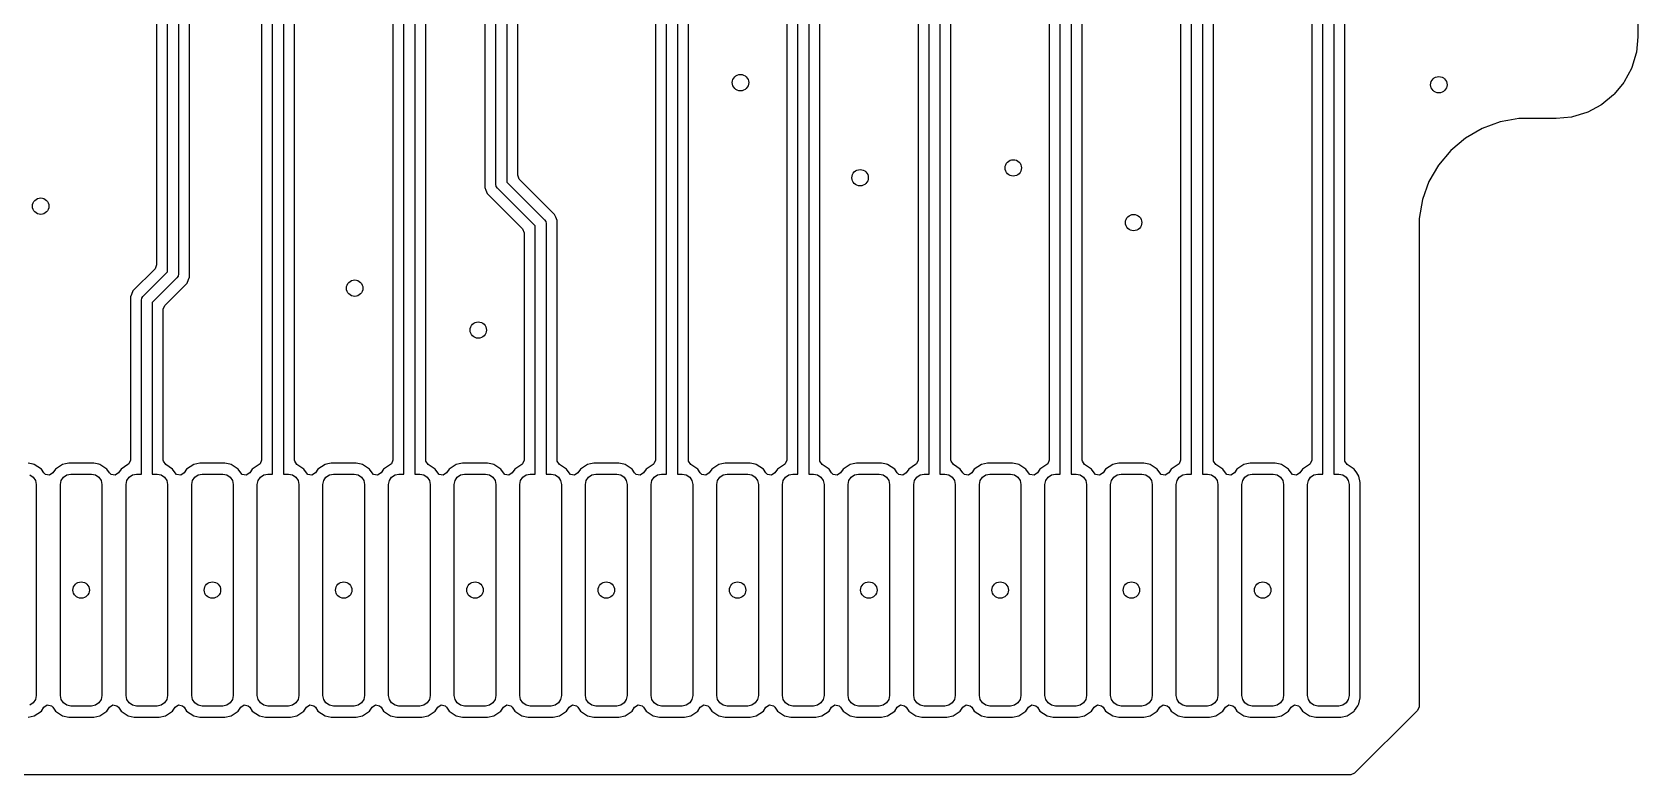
# Model space of a CAD drawing. Extents: x 114.9 to 199.6, y -137.1 to -76.7.
# Drawn here: x 184.9 to 199.58, y -137.15 to -130.36 of the extents above; entities that cross this region are included whole.
import ezdxf

# ---------------------------------------------------------------- set-up
doc = ezdxf.new("R2010")
doc.units = 0
doc.layers.add('BLACK', color=7, linetype='CONTINUOUS')

msp = doc.modelspace()

# ---------------------------------------------------------------- linework, layer by layer
at = {"layer": 'BLACK', "linetype": 'CONTINUOUS'}
for p, q in [((199.5795, -77.402406), (199.5795, -130.397593)), ((186.0395, -110.051473), (186.0395, -132.487363)), ((186.14, -132.549289), (186.14, -110.01765)), ((186.24, -110.017502), (186.24, -132.57)), ((186.3405, -132.599936), (186.3405, -110.050444)), ((186.9995, -112.460062), (186.9995, -134.270767)), ((187.1, -134.4), (187.1, -112.49)), ((187.2, -112.51071), (187.2, -134.4)), ((187.3005, -134.270767), (187.3005, -112.572634)), ((188.1995, -113.690062), (188.1995, -134.270767)), ((188.3, -134.4), (188.3, -113.72)), ((188.4, -113.74071), (188.4, -134.4)), ((188.5005, -134.270767), (188.5005, -113.802634)), ((189.0395, -113.780062), (189.0395, -131.779936)), ((189.14, -131.75), (189.14, -113.81)), ((189.24, -113.83071), (189.24, -131.72929)), ((189.3405, -131.667364), (189.3405, -113.892635)), ((190.5995, -126.720065), (190.5995, -134.270767)), ((190.7, -134.4), (190.7, -126.75)), ((190.8, -126.77071), (190.8, -134.4)), ((190.9005, -134.270767), (190.9005, -126.832635)), ((191.7995, -127.960065), (191.7995, -134.270767)), ((191.9, -134.4), (191.9, -127.99)), ((192, -128.01071), (192, -134.4)), ((192.1005, -134.270767), (192.1005, -128.072636)), ((192.9995, -128.440065), (192.9995, -134.270767)), ((193.1, -134.4), (193.1, -128.47)), ((193.2, -128.49071), (193.2, -134.4)), ((193.3005, -134.270767), (193.3005, -128.552635)), ((194.1995, -128.760065), (194.1995, -134.270767)), ((194.3, -134.4), (194.3, -128.79)), ((194.4, -128.81071), (194.4, -134.4)), ((194.5005, -134.270767), (194.5005, -128.872635)), ((195.3995, -129.060062), (195.3995, -134.270767)), ((195.5, -134.4), (195.5, -129.09)), ((195.6, -129.11071), (195.6, -134.4)), ((195.7005, -134.270767), (195.7005, -129.172635)), ((196.5995, -129.720065), (196.5995, -134.270767)), ((196.7, -134.4), (196.7, -129.75)), ((196.8, -129.77071), (196.8, -134.4)), ((196.9005, -134.270767), (196.9005, -129.832635)), ((199.579264, -130.402396), (199.565571, -130.541417)), ((199.5795, -130.397593), (199.579264, -130.402396)), ((199.563697, -130.550838), (199.523849, -130.682201)), ((199.565571, -130.541417), (199.563697, -130.550838)), ((199.520173, -130.691076), (199.45546, -130.812144)), ((199.523849, -130.682201), (199.520173, -130.691076)), ((199.363038, -130.926245), (199.356245, -130.933038)), ((199.450124, -130.82013), (199.363038, -130.926245)), ((199.45546, -130.812144), (199.450124, -130.82013)), ((199.242144, -131.02546), (199.121076, -131.090173)), ((199.25013, -131.020124), (199.242144, -131.02546)), ((199.356245, -130.933038), (199.25013, -131.020124)), ((198.320057, -131.1799), (198.155556, -131.239774)), ((198.320061, -131.179899), (198.320057, -131.1799)), ((198.320062, -131.179899), (198.320061, -131.179899)), ((198.389316, -131.167687), (198.320062, -131.179899)), ((198.492467, -131.1495), (198.389316, -131.167687)), ((198.827593, -131.1495), (198.492467, -131.1495)), ((198.832396, -131.149264), (198.827593, -131.1495)), ((198.971417, -131.135571), (198.832396, -131.149264)), ((198.980838, -131.133697), (198.971417, -131.135571)), ((199.112201, -131.093849), (198.980838, -131.133697)), ((199.121076, -131.090173), (199.112201, -131.093849)), ((198.003939, -131.327312), (197.869838, -131.439835)), ((198.003945, -131.327307), (198.003939, -131.327312)), ((198.155548, -131.239778), (198.003945, -131.327307)), ((198.155556, -131.239774), (198.155548, -131.239778)), ((197.869835, -131.439838), (197.757312, -131.573939)), ((197.869838, -131.439835), (197.869835, -131.439838)), ((197.757307, -131.573945), (197.669778, -131.725548)), ((197.757312, -131.573939), (197.757307, -131.573945)), ((189.0395, -131.779936), (189.04899, -131.802848)), ((189.04899, -131.802848), (189.062412, -131.835252)), ((189.143806, -131.769134), (189.14, -131.75)), ((189.154645, -131.785355), (189.143806, -131.769134)), ((189.5, -132.13071), (189.154645, -131.785355)), ((189.24, -131.72929), (189.585355, -132.074645)), ((189.354852, -131.702012), (189.3405, -131.667364)), ((189.677588, -132.024748), (189.354852, -131.702012)), ((197.669774, -131.725556), (197.6099, -131.890057)), ((197.669778, -131.725548), (197.669774, -131.725556)), ((189.062412, -131.835252), (189.062413, -131.835254)), ((189.062413, -131.835254), (189.385148, -132.157988)), ((197.6099, -131.890057), (197.5795, -132.062467)), ((189.585355, -132.074645), (189.596194, -132.090866)), ((189.596194, -132.090866), (189.6, -132.11)), ((189.683429, -132.038851), (189.677588, -132.024748)), ((189.687839, -132.049499), (189.683429, -132.038851)), ((189.68784, -132.049501), (189.687839, -132.049499)), ((189.700499, -132.080062), (189.68784, -132.049501)), ((189.7005, -132.080066), (189.700499, -132.080062)), ((189.7005, -134.270767), (189.7005, -132.080066)), ((197.5795, -132.062467), (197.5795, -136.525943)), ((189.385148, -132.157988), (189.3995, -132.192636)), ((189.3995, -132.192636), (189.3995, -134.270767)), ((189.5, -134.4), (189.5, -132.13071)), ((189.6, -132.11), (189.6, -134.4)), ((186.025148, -132.522011), (185.822413, -132.724746)), ((186.0395, -132.487363), (186.025148, -132.522011)), ((185.914645, -132.774645), (186.14, -132.549289)), ((186.225355, -132.605356), (186, -132.83071)), ((186.114852, -132.857987), (186.317585, -132.655254)), ((186.236194, -132.589134), (186.225355, -132.605356)), ((186.24, -132.57), (186.236194, -132.589134)), ((186.317585, -132.655254), (186.317587, -132.655252)), ((186.317587, -132.655252), (186.332162, -132.620064)), ((186.332162, -132.620064), (186.3405, -132.599936)), ((185.80899, -132.757151), (185.7995, -132.780064)), ((185.7995, -132.780064), (185.7995, -132.780065)), ((185.7995, -132.780065), (185.7995, -134.270767)), ((185.822413, -132.724746), (185.80899, -132.757149)), ((185.80899, -132.757149), (185.80899, -132.757151)), ((185.9, -132.81), (185.903806, -132.790866)), ((185.9, -134.4), (185.9, -132.81)), ((185.903806, -132.790866), (185.914645, -132.774645)), ((186, -132.83071), (186, -134.4)), ((186.1005, -132.892635), (186.114852, -132.857987)), ((186.1005, -134.270767), (186.1005, -132.892635)), ((184.909875, -134.308574), (184.864255, -134.2995)), ((185.235748, -134.2995), (185.206011, -134.305415)), ((185.464251, -134.2995), (185.235748, -134.2995)), ((185.464255, -134.2995), (185.464251, -134.2995)), ((185.509875, -134.308574), (185.464255, -134.2995)), ((185.7995, -134.270767), (185.785148, -134.305415)), ((186.101442, -134.280327), (186.1005, -134.270767)), ((186.122277, -134.311509), (186.101442, -134.280327)), ((186.435748, -134.2995), (186.406011, -134.305415)), ((186.664251, -134.2995), (186.435748, -134.2995)), ((186.664255, -134.2995), (186.664251, -134.2995)), ((186.709875, -134.308574), (186.664255, -134.2995)), ((186.9995, -134.270767), (186.985148, -134.305415)), ((187.301442, -134.280327), (187.3005, -134.270767)), ((187.322277, -134.311509), (187.301442, -134.280327)), ((187.635748, -134.2995), (187.606011, -134.305415)), ((187.864251, -134.2995), (187.635748, -134.2995)), ((187.864255, -134.2995), (187.864251, -134.2995)), ((187.909875, -134.308574), (187.864255, -134.2995)), ((188.1995, -134.270767), (188.185148, -134.305415)), ((188.501442, -134.280327), (188.5005, -134.270767)), ((188.522277, -134.311509), (188.501442, -134.280327)), ((188.835748, -134.2995), (188.806011, -134.305415)), ((189.064251, -134.2995), (188.835748, -134.2995)), ((189.064255, -134.2995), (189.064251, -134.2995)), ((189.109875, -134.308574), (189.064255, -134.2995)), ((189.3995, -134.270767), (189.385148, -134.305415)), ((189.701442, -134.280327), (189.7005, -134.270767)), ((189.722277, -134.311509), (189.701442, -134.280327)), ((190.035748, -134.2995), (190.006011, -134.305415)), ((190.264251, -134.2995), (190.035748, -134.2995)), ((190.264255, -134.2995), (190.264251, -134.2995)), ((190.309875, -134.308574), (190.264255, -134.2995)), ((190.5995, -134.270767), (190.585148, -134.305415)), ((190.901442, -134.280327), (190.9005, -134.270767)), ((190.922277, -134.311509), (190.901442, -134.280327)), ((191.235748, -134.2995), (191.206011, -134.305415)), ((191.464251, -134.2995), (191.235748, -134.2995)), ((191.464255, -134.2995), (191.464251, -134.2995)), ((191.509875, -134.308574), (191.464255, -134.2995)), ((191.7995, -134.270767), (191.785148, -134.305415)), ((192.101442, -134.280327), (192.1005, -134.270767)), ((192.122277, -134.311509), (192.101442, -134.280327)), ((192.435748, -134.2995), (192.406011, -134.305415)), ((192.664251, -134.2995), (192.435748, -134.2995)), ((192.664255, -134.2995), (192.664251, -134.2995)), ((192.709875, -134.308574), (192.664255, -134.2995)), ((192.9995, -134.270767), (192.985148, -134.305415)), ((193.301442, -134.280327), (193.3005, -134.270767)), ((193.322277, -134.311509), (193.301442, -134.280327)), ((193.635748, -134.2995), (193.606011, -134.305415)), ((193.864251, -134.2995), (193.635748, -134.2995)), ((193.864255, -134.2995), (193.864251, -134.2995)), ((193.909875, -134.308574), (193.864255, -134.2995)), ((194.1995, -134.270767), (194.185148, -134.305415)), ((194.501442, -134.280327), (194.5005, -134.270767)), ((194.522277, -134.311509), (194.501442, -134.280327)), ((194.835748, -134.2995), (194.806011, -134.305415)), ((195.064251, -134.2995), (194.835748, -134.2995)), ((195.064255, -134.2995), (195.064251, -134.2995)), ((195.109875, -134.308574), (195.064255, -134.2995)), ((195.3995, -134.270767), (195.385148, -134.305415)), ((195.701442, -134.280327), (195.7005, -134.270767)), ((195.722277, -134.311509), (195.701442, -134.280327)), ((196.035748, -134.2995), (196.006011, -134.305415)), ((196.264251, -134.2995), (196.035748, -134.2995)), ((196.264255, -134.2995), (196.264251, -134.2995)), ((196.309875, -134.308574), (196.264255, -134.2995)), ((196.5995, -134.270767), (196.585148, -134.305415)), ((196.901442, -134.280327), (196.9005, -134.270767)), ((196.922277, -134.311509), (196.901442, -134.280327)), ((184.881355, -134.407231), (184.912175, -134.427825)), ((184.921281, -134.310843), (184.909875, -134.308574)), ((184.912175, -134.427825), (184.932769, -134.458645)), ((184.985947, -134.35405), (184.921281, -134.310843)), ((185.009258, -134.388938), (184.985947, -134.35405)), ((185.022777, -134.402457), (185.009258, -134.388938)), ((185.05956, -134.409773), (185.022777, -134.402457)), ((185.090742, -134.388938), (185.05956, -134.409773)), ((185.114051, -134.354051), (185.090742, -134.388938)), ((185.178717, -134.310844), (185.114051, -134.354051)), ((185.167231, -134.458645), (185.187825, -134.427825)), ((185.178719, -134.310843), (185.178717, -134.310844)), ((185.17872, -134.310843), (185.178719, -134.310843)), ((185.206011, -134.305415), (185.17872, -134.310843)), ((185.187825, -134.427825), (185.218645, -134.407231)), ((185.218645, -134.407231), (185.255, -134.4)), ((185.255, -134.4), (185.445, -134.4)), ((185.445, -134.4), (185.481355, -134.407231)), ((185.481355, -134.407231), (185.512175, -134.427825)), ((185.521281, -134.310843), (185.509875, -134.308574)), ((185.512175, -134.427825), (185.532769, -134.458645)), ((185.585947, -134.35405), (185.521281, -134.310843)), ((185.609258, -134.388938), (185.585947, -134.35405)), ((185.622777, -134.402457), (185.609258, -134.388938)), ((185.65956, -134.409773), (185.622777, -134.402457)), ((185.690742, -134.388938), (185.65956, -134.409773)), ((185.714051, -134.354051), (185.690742, -134.388938)), ((185.777723, -134.311509), (185.714051, -134.354051)), ((185.767231, -134.458645), (185.787825, -134.427825)), ((185.785148, -134.305415), (185.777723, -134.311509)), ((185.787825, -134.427825), (185.818645, -134.407231)), ((185.818645, -134.407231), (185.855, -134.4)), ((185.855, -134.4), (185.9, -134.4)), ((186, -134.4), (186.045, -134.4)), ((186.045, -134.4), (186.081355, -134.407231)), ((186.081355, -134.407231), (186.112175, -134.427825)), ((186.112175, -134.427825), (186.132769, -134.458645)), ((186.185948, -134.354051), (186.122277, -134.311509)), ((186.209258, -134.388938), (186.185948, -134.354051)), ((186.222777, -134.402457), (186.209258, -134.388938)), ((186.25956, -134.409773), (186.222777, -134.402457)), ((186.290742, -134.388938), (186.25956, -134.409773)), ((186.314051, -134.354051), (186.290742, -134.388938)), ((186.378717, -134.310844), (186.314051, -134.354051)), ((186.367231, -134.458645), (186.387825, -134.427825)), ((186.378719, -134.310843), (186.378717, -134.310844)), ((186.37872, -134.310843), (186.378719, -134.310843)), ((186.406011, -134.305415), (186.37872, -134.310843)), ((186.387825, -134.427825), (186.418645, -134.407231)), ((186.418645, -134.407231), (186.455, -134.4)), ((186.455, -134.4), (186.645, -134.4)), ((186.645, -134.4), (186.681355, -134.407231)), ((186.681355, -134.407231), (186.712175, -134.427825)), ((186.721281, -134.310843), (186.709875, -134.308574)), ((186.712175, -134.427825), (186.732769, -134.458645)), ((186.785947, -134.35405), (186.721281, -134.310843)), ((186.809258, -134.388938), (186.785947, -134.35405)), ((186.822777, -134.402457), (186.809258, -134.388938)), ((186.85956, -134.409773), (186.822777, -134.402457)), ((186.890742, -134.388938), (186.85956, -134.409773)), ((186.914051, -134.354051), (186.890742, -134.388938)), ((186.977723, -134.311509), (186.914051, -134.354051)), ((186.967231, -134.458645), (186.987825, -134.427825)), ((186.985148, -134.305415), (186.977723, -134.311509)), ((186.987825, -134.427825), (187.018645, -134.407231)), ((187.018645, -134.407231), (187.055, -134.4)), ((187.055, -134.4), (187.1, -134.4)), ((187.2, -134.4), (187.245, -134.4)), ((187.245, -134.4), (187.281355, -134.407231)), ((187.281355, -134.407231), (187.312175, -134.427825)), ((187.312175, -134.427825), (187.332769, -134.458645)), ((187.385948, -134.354051), (187.322277, -134.311509)), ((187.409258, -134.388938), (187.385948, -134.354051)), ((187.422777, -134.402457), (187.409258, -134.388938)), ((187.45956, -134.409773), (187.422777, -134.402457)), ((187.490742, -134.388938), (187.45956, -134.409773)), ((187.514051, -134.354051), (187.490742, -134.388938)), ((187.578717, -134.310844), (187.514051, -134.354051)), ((187.567231, -134.458645), (187.587825, -134.427825)), ((187.578719, -134.310843), (187.578717, -134.310844)), ((187.57872, -134.310843), (187.578719, -134.310843)), ((187.606011, -134.305415), (187.57872, -134.310843)), ((187.587825, -134.427825), (187.618645, -134.407231)), ((187.618645, -134.407231), (187.655, -134.4)), ((187.655, -134.4), (187.845, -134.4)), ((187.845, -134.4), (187.881355, -134.407231)), ((187.881355, -134.407231), (187.912175, -134.427825)), ((187.921281, -134.310843), (187.909875, -134.308574)), ((187.912175, -134.427825), (187.932769, -134.458645)), ((187.985947, -134.35405), (187.921281, -134.310843)), ((188.009258, -134.388938), (187.985947, -134.35405)), ((188.022777, -134.402457), (188.009258, -134.388938)), ((188.05956, -134.409773), (188.022777, -134.402457)), ((188.090742, -134.388938), (188.05956, -134.409773)), ((188.114051, -134.354051), (188.090742, -134.388938)), ((188.177723, -134.311509), (188.114051, -134.354051)), ((188.167231, -134.458645), (188.187825, -134.427825)), ((188.185148, -134.305415), (188.177723, -134.311509)), ((188.187825, -134.427825), (188.218645, -134.407231)), ((188.218645, -134.407231), (188.255, -134.4)), ((188.255, -134.4), (188.3, -134.4)), ((188.4, -134.4), (188.445, -134.4)), ((188.445, -134.4), (188.481355, -134.407231)), ((188.481355, -134.407231), (188.512175, -134.427825)), ((188.512175, -134.427825), (188.532769, -134.458645)), ((188.585948, -134.354051), (188.522277, -134.311509)), ((188.609258, -134.388938), (188.585948, -134.354051)), ((188.622777, -134.402457), (188.609258, -134.388938)), ((188.65956, -134.409773), (188.622777, -134.402457)), ((188.690742, -134.388938), (188.65956, -134.409773)), ((188.714051, -134.354051), (188.690742, -134.388938)), ((188.778717, -134.310844), (188.714051, -134.354051)), ((188.767231, -134.458645), (188.787825, -134.427825)), ((188.778719, -134.310843), (188.778717, -134.310844)), ((188.77872, -134.310843), (188.778719, -134.310843)), ((188.806011, -134.305415), (188.77872, -134.310843)), ((188.787825, -134.427825), (188.818645, -134.407231)), ((188.818645, -134.407231), (188.855, -134.4)), ((188.855, -134.4), (189.045, -134.4)), ((189.045, -134.4), (189.081355, -134.407231)), ((189.081355, -134.407231), (189.112175, -134.427825)), ((189.121281, -134.310843), (189.109875, -134.308574)), ((189.112175, -134.427825), (189.132769, -134.458645)), ((189.185947, -134.35405), (189.121281, -134.310843)), ((189.209258, -134.388938), (189.185947, -134.35405)), ((189.222777, -134.402457), (189.209258, -134.388938)), ((189.25956, -134.409773), (189.222777, -134.402457)), ((189.290742, -134.388938), (189.25956, -134.409773)), ((189.314051, -134.354051), (189.290742, -134.388938)), ((189.377723, -134.311509), (189.314051, -134.354051)), ((189.367231, -134.458645), (189.387825, -134.427825)), ((189.385148, -134.305415), (189.377723, -134.311509)), ((189.387825, -134.427825), (189.418645, -134.407231)), ((189.418645, -134.407231), (189.455, -134.4)), ((189.455, -134.4), (189.5, -134.4)), ((189.6, -134.4), (189.645, -134.4)), ((189.645, -134.4), (189.681355, -134.407231)), ((189.681355, -134.407231), (189.712175, -134.427825)), ((189.712175, -134.427825), (189.732769, -134.458645)), ((189.785948, -134.354051), (189.722277, -134.311509)), ((189.809258, -134.388938), (189.785948, -134.354051)), ((189.822777, -134.402457), (189.809258, -134.388938)), ((189.85956, -134.409773), (189.822777, -134.402457)), ((189.890742, -134.388938), (189.85956, -134.409773)), ((189.914051, -134.354051), (189.890742, -134.388938)), ((189.978717, -134.310844), (189.914051, -134.354051)), ((189.967231, -134.458645), (189.987825, -134.427825)), ((189.978719, -134.310843), (189.978717, -134.310844)), ((189.97872, -134.310843), (189.978719, -134.310843)), ((190.006011, -134.305415), (189.97872, -134.310843)), ((189.987825, -134.427825), (190.018645, -134.407231)), ((190.018645, -134.407231), (190.055, -134.4)), ((190.055, -134.4), (190.245, -134.4)), ((190.245, -134.4), (190.281355, -134.407231)), ((190.281355, -134.407231), (190.312175, -134.427825)), ((190.321281, -134.310843), (190.309875, -134.308574)), ((190.312175, -134.427825), (190.332769, -134.458645)), ((190.385947, -134.35405), (190.321281, -134.310843)), ((190.409258, -134.388938), (190.385947, -134.35405)), ((190.422777, -134.402457), (190.409258, -134.388938)), ((190.45956, -134.409773), (190.422777, -134.402457)), ((190.490742, -134.388938), (190.45956, -134.409773)), ((190.514051, -134.354051), (190.490742, -134.388938)), ((190.577723, -134.311509), (190.514051, -134.354051)), ((190.567231, -134.458645), (190.587825, -134.427825)), ((190.585148, -134.305415), (190.577723, -134.311509)), ((190.587825, -134.427825), (190.618645, -134.407231)), ((190.618645, -134.407231), (190.655, -134.4)), ((190.655, -134.4), (190.7, -134.4)), ((190.8, -134.4), (190.845, -134.4)), ((190.845, -134.4), (190.881355, -134.407231)), ((190.881355, -134.407231), (190.912175, -134.427825)), ((190.912175, -134.427825), (190.932769, -134.458645)), ((190.985948, -134.354051), (190.922277, -134.311509)), ((191.009258, -134.388938), (190.985948, -134.354051)), ((191.022777, -134.402457), (191.009258, -134.388938)), ((191.05956, -134.409773), (191.022777, -134.402457)), ((191.090742, -134.388938), (191.05956, -134.409773)), ((191.114051, -134.354051), (191.090742, -134.388938)), ((191.178717, -134.310844), (191.114051, -134.354051)), ((191.167231, -134.458645), (191.187825, -134.427825)), ((191.178719, -134.310843), (191.178717, -134.310844)), ((191.17872, -134.310843), (191.178719, -134.310843)), ((191.206011, -134.305415), (191.17872, -134.310843)), ((191.187825, -134.427825), (191.218645, -134.407231)), ((191.218645, -134.407231), (191.255, -134.4)), ((191.255, -134.4), (191.445, -134.4)), ((191.445, -134.4), (191.481355, -134.407231)), ((191.481355, -134.407231), (191.512175, -134.427825)), ((191.521281, -134.310843), (191.509875, -134.308574)), ((191.512175, -134.427825), (191.532769, -134.458645)), ((191.585947, -134.35405), (191.521281, -134.310843)), ((191.609258, -134.388938), (191.585947, -134.35405)), ((191.622777, -134.402457), (191.609258, -134.388938)), ((191.65956, -134.409773), (191.622777, -134.402457)), ((191.690742, -134.388938), (191.65956, -134.409773)), ((191.714051, -134.354051), (191.690742, -134.388938)), ((191.777723, -134.311509), (191.714051, -134.354051)), ((191.767231, -134.458645), (191.787825, -134.427825)), ((191.785148, -134.305415), (191.777723, -134.311509)), ((191.787825, -134.427825), (191.818645, -134.407231)), ((191.818645, -134.407231), (191.855, -134.4)), ((191.855, -134.4), (191.9, -134.4)), ((192, -134.4), (192.045, -134.4)), ((192.045, -134.4), (192.081355, -134.407231)), ((192.081355, -134.407231), (192.112175, -134.427825)), ((192.112175, -134.427825), (192.132769, -134.458645)), ((192.185948, -134.354051), (192.122277, -134.311509)), ((192.209258, -134.388938), (192.185948, -134.354051)), ((192.222777, -134.402457), (192.209258, -134.388938)), ((192.25956, -134.409773), (192.222777, -134.402457)), ((192.290742, -134.388938), (192.25956, -134.409773)), ((192.314051, -134.354051), (192.290742, -134.388938)), ((192.378717, -134.310844), (192.314051, -134.354051)), ((192.367231, -134.458645), (192.387825, -134.427825)), ((192.378719, -134.310843), (192.378717, -134.310844)), ((192.37872, -134.310843), (192.378719, -134.310843)), ((192.406011, -134.305415), (192.37872, -134.310843)), ((192.387825, -134.427825), (192.418645, -134.407231)), ((192.418645, -134.407231), (192.455, -134.4)), ((192.455, -134.4), (192.645, -134.4)), ((192.645, -134.4), (192.681355, -134.407231)), ((192.681355, -134.407231), (192.712175, -134.427825)), ((192.721281, -134.310843), (192.709875, -134.308574)), ((192.712175, -134.427825), (192.732769, -134.458645)), ((192.785947, -134.35405), (192.721281, -134.310843)), ((192.809258, -134.388938), (192.785947, -134.35405)), ((192.822777, -134.402457), (192.809258, -134.388938)), ((192.85956, -134.409773), (192.822777, -134.402457)), ((192.890742, -134.388938), (192.85956, -134.409773)), ((192.914051, -134.354051), (192.890742, -134.388938)), ((192.977723, -134.311509), (192.914051, -134.354051)), ((192.967231, -134.458645), (192.987825, -134.427825)), ((192.985148, -134.305415), (192.977723, -134.311509)), ((192.987825, -134.427825), (193.018645, -134.407231)), ((193.018645, -134.407231), (193.055, -134.4)), ((193.055, -134.4), (193.1, -134.4)), ((193.2, -134.4), (193.245, -134.4)), ((193.245, -134.4), (193.281355, -134.407231)), ((193.281355, -134.407231), (193.312175, -134.427825)), ((193.312175, -134.427825), (193.332769, -134.458645)), ((193.385948, -134.354051), (193.322277, -134.311509)), ((193.409258, -134.388938), (193.385948, -134.354051)), ((193.422777, -134.402457), (193.409258, -134.388938)), ((193.45956, -134.409773), (193.422777, -134.402457)), ((193.490742, -134.388938), (193.45956, -134.409773)), ((193.514051, -134.354051), (193.490742, -134.388938)), ((193.578717, -134.310844), (193.514051, -134.354051)), ((193.567231, -134.458645), (193.587825, -134.427825)), ((193.578719, -134.310843), (193.578717, -134.310844)), ((193.57872, -134.310843), (193.578719, -134.310843)), ((193.606011, -134.305415), (193.57872, -134.310843)), ((193.587825, -134.427825), (193.618645, -134.407231)), ((193.618645, -134.407231), (193.655, -134.4)), ((193.655, -134.4), (193.845, -134.4)), ((193.845, -134.4), (193.881355, -134.407231)), ((193.881355, -134.407231), (193.912175, -134.427825)), ((193.921281, -134.310843), (193.909875, -134.308574)), ((193.912175, -134.427825), (193.932769, -134.458645)), ((193.985947, -134.35405), (193.921281, -134.310843)), ((194.009258, -134.388938), (193.985947, -134.35405)), ((194.022777, -134.402457), (194.009258, -134.388938)), ((194.05956, -134.409773), (194.022777, -134.402457)), ((194.090742, -134.388938), (194.05956, -134.409773)), ((194.114051, -134.354051), (194.090742, -134.388938)), ((194.177723, -134.311509), (194.114051, -134.354051)), ((194.167231, -134.458645), (194.187825, -134.427825)), ((194.185148, -134.305415), (194.177723, -134.311509)), ((194.187825, -134.427825), (194.218645, -134.407231)), ((194.218645, -134.407231), (194.255, -134.4)), ((194.255, -134.4), (194.3, -134.4)), ((194.4, -134.4), (194.445, -134.4)), ((194.445, -134.4), (194.481355, -134.407231)), ((194.481355, -134.407231), (194.512175, -134.427825)), ((194.512175, -134.427825), (194.532769, -134.458645)), ((194.585948, -134.354051), (194.522277, -134.311509)), ((194.609258, -134.388938), (194.585948, -134.354051)), ((194.622777, -134.402457), (194.609258, -134.388938)), ((194.65956, -134.409773), (194.622777, -134.402457)), ((194.690742, -134.388938), (194.65956, -134.409773)), ((194.714051, -134.354051), (194.690742, -134.388938)), ((194.778717, -134.310844), (194.714051, -134.354051)), ((194.767231, -134.458645), (194.787825, -134.427825)), ((194.778719, -134.310843), (194.778717, -134.310844)), ((194.77872, -134.310843), (194.778719, -134.310843)), ((194.806011, -134.305415), (194.77872, -134.310843)), ((194.787825, -134.427825), (194.818645, -134.407231)), ((194.818645, -134.407231), (194.855, -134.4)), ((194.855, -134.4), (195.045, -134.4)), ((195.045, -134.4), (195.081355, -134.407231)), ((195.081355, -134.407231), (195.112175, -134.427825)), ((195.121281, -134.310843), (195.109875, -134.308574)), ((195.112175, -134.427825), (195.132769, -134.458645)), ((195.185947, -134.35405), (195.121281, -134.310843)), ((195.209258, -134.388938), (195.185947, -134.35405)), ((195.222777, -134.402457), (195.209258, -134.388938)), ((195.25956, -134.409773), (195.222777, -134.402457)), ((195.290742, -134.388938), (195.25956, -134.409773)), ((195.314051, -134.354051), (195.290742, -134.388938)), ((195.377723, -134.311509), (195.314051, -134.354051)), ((195.367231, -134.458645), (195.387825, -134.427825)), ((195.385148, -134.305415), (195.377723, -134.311509)), ((195.387825, -134.427825), (195.418645, -134.407231)), ((195.418645, -134.407231), (195.455, -134.4)), ((195.455, -134.4), (195.5, -134.4)), ((195.6, -134.4), (195.645, -134.4)), ((195.645, -134.4), (195.681355, -134.407231)), ((195.681355, -134.407231), (195.712175, -134.427825)), ((195.712175, -134.427825), (195.732769, -134.458645)), ((195.785948, -134.354051), (195.722277, -134.311509)), ((195.809258, -134.388938), (195.785948, -134.354051)), ((195.822777, -134.402457), (195.809258, -134.388938)), ((195.85956, -134.409773), (195.822777, -134.402457)), ((195.890742, -134.388938), (195.85956, -134.409773)), ((195.914051, -134.354051), (195.890742, -134.388938)), ((195.978717, -134.310844), (195.914051, -134.354051)), ((195.967231, -134.458645), (195.987825, -134.427825)), ((195.978719, -134.310843), (195.978717, -134.310844)), ((195.97872, -134.310843), (195.978719, -134.310843)), ((196.006011, -134.305415), (195.97872, -134.310843)), ((195.987825, -134.427825), (196.018645, -134.407231)), ((196.018645, -134.407231), (196.055, -134.4)), ((196.055, -134.4), (196.245, -134.4)), ((196.245, -134.4), (196.281355, -134.407231)), ((196.281355, -134.407231), (196.312175, -134.427825)), ((196.321281, -134.310843), (196.309875, -134.308574)), ((196.312175, -134.427825), (196.332769, -134.458645)), ((196.385947, -134.35405), (196.321281, -134.310843)), ((196.409258, -134.388938), (196.385947, -134.35405)), ((196.422777, -134.402457), (196.409258, -134.388938)), ((196.45956, -134.409773), (196.422777, -134.402457)), ((196.490742, -134.388938), (196.45956, -134.409773)), ((196.514051, -134.354051), (196.490742, -134.388938)), ((196.577723, -134.311509), (196.514051, -134.354051)), ((196.567231, -134.458645), (196.587825, -134.427825)), ((196.585148, -134.305415), (196.577723, -134.311509)), ((196.587825, -134.427825), (196.618645, -134.407231)), ((196.618645, -134.407231), (196.655, -134.4)), ((196.655, -134.4), (196.7, -134.4)), ((196.8, -134.4), (196.845, -134.4)), ((196.845, -134.4), (196.881355, -134.407231)), ((196.881355, -134.407231), (196.912175, -134.427825)), ((196.912175, -134.427825), (196.932769, -134.458645)), ((196.985948, -134.354051), (196.922277, -134.311509)), ((197.009258, -134.388938), (196.985948, -134.354051)), ((197.029157, -134.41872), (197.009258, -134.388938)), ((197.040499, -134.475746), (197.029157, -134.41872)), ((184.932769, -134.458645), (184.94, -134.495)), ((184.94, -134.495), (184.94, -136.425)), ((185.16, -134.495), (185.167231, -134.458645)), ((185.16, -136.425), (185.16, -134.495)), ((185.532769, -134.458645), (185.54, -134.495)), ((185.54, -134.495), (185.54, -136.425)), ((185.76, -134.495), (185.767231, -134.458645)), ((185.76, -136.425), (185.76, -134.495)), ((186.132769, -134.458645), (186.14, -134.495)), ((186.14, -134.495), (186.14, -136.425)), ((186.36, -134.495), (186.367231, -134.458645)), ((186.36, -136.425), (186.36, -134.495)), ((186.732769, -134.458645), (186.74, -134.495)), ((186.74, -134.495), (186.74, -136.425)), ((186.96, -134.495), (186.967231, -134.458645)), ((186.96, -136.425), (186.96, -134.495)), ((187.332769, -134.458645), (187.34, -134.495)), ((187.34, -134.495), (187.34, -136.425)), ((187.56, -134.495), (187.567231, -134.458645)), ((187.56, -136.425), (187.56, -134.495)), ((187.932769, -134.458645), (187.94, -134.495)), ((187.94, -134.495), (187.94, -136.425)), ((188.16, -134.495), (188.167231, -134.458645)), ((188.16, -136.425), (188.16, -134.495)), ((188.532769, -134.458645), (188.54, -134.495)), ((188.54, -134.495), (188.54, -136.425)), ((188.76, -134.495), (188.767231, -134.458645)), ((188.76, -136.425), (188.76, -134.495)), ((189.132769, -134.458645), (189.14, -134.495)), ((189.14, -134.495), (189.14, -136.425)), ((189.36, -134.495), (189.367231, -134.458645)), ((189.36, -136.425), (189.36, -134.495)), ((189.732769, -134.458645), (189.74, -134.495)), ((189.74, -134.495), (189.74, -136.425)), ((189.96, -134.495), (189.967231, -134.458645)), ((189.96, -136.425), (189.96, -134.495)), ((190.332769, -134.458645), (190.34, -134.495)), ((190.34, -134.495), (190.34, -136.425)), ((190.56, -134.495), (190.567231, -134.458645)), ((190.56, -136.425), (190.56, -134.495)), ((190.932769, -134.458645), (190.94, -134.495)), ((190.94, -134.495), (190.94, -136.425)), ((191.16, -134.495), (191.167231, -134.458645)), ((191.16, -136.425), (191.16, -134.495)), ((191.532769, -134.458645), (191.54, -134.495)), ((191.54, -134.495), (191.54, -136.425)), ((191.76, -134.495), (191.767231, -134.458645)), ((191.76, -136.425), (191.76, -134.495)), ((192.132769, -134.458645), (192.14, -134.495)), ((192.14, -134.495), (192.14, -136.425)), ((192.36, -134.495), (192.367231, -134.458645)), ((192.36, -136.425), (192.36, -134.495)), ((192.732769, -134.458645), (192.74, -134.495)), ((192.74, -134.495), (192.74, -136.425)), ((192.96, -134.495), (192.967231, -134.458645)), ((192.96, -136.425), (192.96, -134.495)), ((193.332769, -134.458645), (193.34, -134.495)), ((193.34, -134.495), (193.34, -136.425)), ((193.56, -134.495), (193.567231, -134.458645)), ((193.56, -136.425), (193.56, -134.495)), ((193.932769, -134.458645), (193.94, -134.495)), ((193.94, -134.495), (193.94, -136.425)), ((194.16, -134.495), (194.167231, -134.458645)), ((194.16, -136.425), (194.16, -134.495)), ((194.532769, -134.458645), (194.54, -134.495)), ((194.54, -134.495), (194.54, -136.425)), ((194.76, -134.495), (194.767231, -134.458645)), ((194.76, -136.425), (194.76, -134.495)), ((195.132769, -134.458645), (195.14, -134.495)), ((195.14, -134.495), (195.14, -136.425)), ((195.36, -134.495), (195.367231, -134.458645)), ((195.36, -136.425), (195.36, -134.495)), ((195.732769, -134.458645), (195.74, -134.495)), ((195.74, -134.495), (195.74, -136.425)), ((195.96, -134.495), (195.967231, -134.458645)), ((195.96, -136.425), (195.96, -134.495)), ((196.332769, -134.458645), (196.34, -134.495)), ((196.34, -134.495), (196.34, -136.425)), ((196.56, -134.495), (196.567231, -134.458645)), ((196.56, -136.425), (196.56, -134.495)), ((196.932769, -134.458645), (196.94, -134.495)), ((196.94, -134.495), (196.94, -136.425)), ((197.0405, -136.444255), (197.040499, -134.475746)), ((184.912175, -136.492175), (184.881355, -136.512769)), ((184.932769, -136.461355), (184.912175, -136.492175)), ((184.94, -136.425), (184.932769, -136.461355)), ((185.167231, -136.461355), (185.16, -136.425)), ((185.187825, -136.492175), (185.167231, -136.461355)), ((185.218645, -136.512769), (185.187825, -136.492175)), ((185.512175, -136.492175), (185.481355, -136.512769)), ((185.532769, -136.461355), (185.512175, -136.492175)), ((185.54, -136.425), (185.532769, -136.461355)), ((185.767231, -136.461355), (185.76, -136.425)), ((185.787825, -136.492175), (185.767231, -136.461355)), ((185.818645, -136.512769), (185.787825, -136.492175)), ((186.112175, -136.492175), (186.081355, -136.512769)), ((186.132769, -136.461355), (186.112175, -136.492175)), ((186.14, -136.425), (186.132769, -136.461355)), ((186.367231, -136.461355), (186.36, -136.425)), ((186.387825, -136.492175), (186.367231, -136.461355)), ((186.418645, -136.512769), (186.387825, -136.492175)), ((186.712175, -136.492175), (186.681355, -136.512769)), ((186.732769, -136.461355), (186.712175, -136.492175)), ((186.74, -136.425), (186.732769, -136.461355)), ((186.967231, -136.461355), (186.96, -136.425)), ((186.987825, -136.492175), (186.967231, -136.461355)), ((187.018645, -136.512769), (186.987825, -136.492175)), ((187.312175, -136.492175), (187.281355, -136.512769)), ((187.332769, -136.461355), (187.312175, -136.492175)), ((187.34, -136.425), (187.332769, -136.461355)), ((187.567231, -136.461355), (187.56, -136.425)), ((187.587825, -136.492175), (187.567231, -136.461355)), ((187.618645, -136.512769), (187.587825, -136.492175)), ((187.912175, -136.492175), (187.881355, -136.512769)), ((187.932769, -136.461355), (187.912175, -136.492175)), ((187.94, -136.425), (187.932769, -136.461355)), ((188.167231, -136.461355), (188.16, -136.425)), ((188.187825, -136.492175), (188.167231, -136.461355)), ((188.218645, -136.512769), (188.187825, -136.492175)), ((188.512175, -136.492175), (188.481355, -136.512769)), ((188.532769, -136.461355), (188.512175, -136.492175)), ((188.54, -136.425), (188.532769, -136.461355)), ((188.767231, -136.461355), (188.76, -136.425)), ((188.787825, -136.492175), (188.767231, -136.461355)), ((188.818645, -136.512769), (188.787825, -136.492175)), ((189.112175, -136.492175), (189.081355, -136.512769)), ((189.132769, -136.461355), (189.112175, -136.492175)), ((189.14, -136.425), (189.132769, -136.461355)), ((189.367231, -136.461355), (189.36, -136.425)), ((189.387825, -136.492175), (189.367231, -136.461355)), ((189.418645, -136.512769), (189.387825, -136.492175)), ((189.712175, -136.492175), (189.681355, -136.512769)), ((189.732769, -136.461355), (189.712175, -136.492175)), ((189.74, -136.425), (189.732769, -136.461355)), ((189.967231, -136.461355), (189.96, -136.425)), ((189.987825, -136.492175), (189.967231, -136.461355)), ((190.018645, -136.512769), (189.987825, -136.492175)), ((190.312175, -136.492175), (190.281355, -136.512769)), ((190.332769, -136.461355), (190.312175, -136.492175)), ((190.34, -136.425), (190.332769, -136.461355)), ((190.567231, -136.461355), (190.56, -136.425)), ((190.587825, -136.492175), (190.567231, -136.461355)), ((190.618645, -136.512769), (190.587825, -136.492175)), ((190.912175, -136.492175), (190.881355, -136.512769)), ((190.932769, -136.461355), (190.912175, -136.492175)), ((190.94, -136.425), (190.932769, -136.461355)), ((191.167231, -136.461355), (191.16, -136.425)), ((191.187825, -136.492175), (191.167231, -136.461355)), ((191.218645, -136.512769), (191.187825, -136.492175)), ((191.512175, -136.492175), (191.481355, -136.512769)), ((191.532769, -136.461355), (191.512175, -136.492175)), ((191.54, -136.425), (191.532769, -136.461355)), ((191.767231, -136.461355), (191.76, -136.425)), ((191.787825, -136.492175), (191.767231, -136.461355)), ((191.818645, -136.512769), (191.787825, -136.492175)), ((192.112175, -136.492175), (192.081355, -136.512769)), ((192.132769, -136.461355), (192.112175, -136.492175)), ((192.14, -136.425), (192.132769, -136.461355)), ((192.367231, -136.461355), (192.36, -136.425)), ((192.387825, -136.492175), (192.367231, -136.461355)), ((192.418645, -136.512769), (192.387825, -136.492175)), ((192.712175, -136.492175), (192.681355, -136.512769)), ((192.732769, -136.461355), (192.712175, -136.492175)), ((192.74, -136.425), (192.732769, -136.461355)), ((192.967231, -136.461355), (192.96, -136.425)), ((192.987825, -136.492175), (192.967231, -136.461355)), ((193.018645, -136.512769), (192.987825, -136.492175)), ((193.312175, -136.492175), (193.281355, -136.512769)), ((193.332769, -136.461355), (193.312175, -136.492175)), ((193.34, -136.425), (193.332769, -136.461355)), ((193.567231, -136.461355), (193.56, -136.425)), ((193.587825, -136.492175), (193.567231, -136.461355)), ((193.618645, -136.512769), (193.587825, -136.492175)), ((193.912175, -136.492175), (193.881355, -136.512769)), ((193.932769, -136.461355), (193.912175, -136.492175)), ((193.94, -136.425), (193.932769, -136.461355)), ((194.167231, -136.461355), (194.16, -136.425)), ((194.187825, -136.492175), (194.167231, -136.461355)), ((194.218645, -136.512769), (194.187825, -136.492175)), ((194.512175, -136.492175), (194.481355, -136.512769)), ((194.532769, -136.461355), (194.512175, -136.492175)), ((194.54, -136.425), (194.532769, -136.461355)), ((194.767231, -136.461355), (194.76, -136.425)), ((194.787825, -136.492175), (194.767231, -136.461355)), ((194.818645, -136.512769), (194.787825, -136.492175)), ((195.112175, -136.492175), (195.081355, -136.512769)), ((195.132769, -136.461355), (195.112175, -136.492175)), ((195.14, -136.425), (195.132769, -136.461355)), ((195.367231, -136.461355), (195.36, -136.425)), ((195.387825, -136.492175), (195.367231, -136.461355)), ((195.418645, -136.512769), (195.387825, -136.492175)), ((195.712175, -136.492175), (195.681355, -136.512769)), ((195.732769, -136.461355), (195.712175, -136.492175)), ((195.74, -136.425), (195.732769, -136.461355)), ((195.967231, -136.461355), (195.96, -136.425)), ((195.987825, -136.492175), (195.967231, -136.461355)), ((196.018645, -136.512769), (195.987825, -136.492175)), ((196.312175, -136.492175), (196.281355, -136.512769)), ((196.332769, -136.461355), (196.312175, -136.492175)), ((196.34, -136.425), (196.332769, -136.461355)), ((196.567231, -136.461355), (196.56, -136.425)), ((196.587825, -136.492175), (196.567231, -136.461355)), ((196.618645, -136.512769), (196.587825, -136.492175)), ((196.912175, -136.492175), (196.881355, -136.512769)), ((196.932769, -136.461355), (196.912175, -136.492175)), ((196.94, -136.425), (196.932769, -136.461355)), ((197.018292, -136.517541), (197.029157, -136.50128)), ((197.029157, -136.50128), (197.0405, -136.444255)), ((184.864254, -136.620499), (184.92128, -136.609157)), ((184.92128, -136.609157), (184.985948, -136.565948)), ((184.985948, -136.565948), (185.009257, -136.531061)), ((185.009257, -136.531061), (185.040438, -136.510226)), ((185.040438, -136.510226), (185.07722, -136.517541)), ((185.07722, -136.517541), (185.090741, -136.531061)), ((185.090741, -136.531061), (185.114052, -136.565949)), ((185.114052, -136.565949), (185.178718, -136.609156)), ((185.178718, -136.609156), (185.17872, -136.609157)), ((185.17872, -136.609157), (185.235745, -136.6205)), ((185.255, -136.52), (185.218645, -136.512769)), ((185.235745, -136.6205), (185.464254, -136.620499)), ((185.445, -136.52), (185.255, -136.52)), ((185.481355, -136.512769), (185.445, -136.52)), ((185.464254, -136.620499), (185.52128, -136.609157)), ((185.52128, -136.609157), (185.585948, -136.565948)), ((185.585948, -136.565948), (185.609257, -136.531061)), ((185.609257, -136.531061), (185.640438, -136.510226)), ((185.640438, -136.510226), (185.67722, -136.517541)), ((185.67722, -136.517541), (185.690741, -136.531061)), ((185.690741, -136.531061), (185.714052, -136.565949)), ((185.714052, -136.565949), (185.778718, -136.609156)), ((185.778718, -136.609156), (185.77872, -136.609157)), ((185.77872, -136.609157), (185.835745, -136.6205)), ((185.855, -136.52), (185.818645, -136.512769)), ((185.835745, -136.6205), (186.064254, -136.620499)), ((186.045, -136.52), (185.855, -136.52)), ((186.081355, -136.512769), (186.045, -136.52)), ((186.064254, -136.620499), (186.12128, -136.609157)), ((186.12128, -136.609157), (186.185948, -136.565948)), ((186.185948, -136.565948), (186.209257, -136.531061)), ((186.209257, -136.531061), (186.240438, -136.510226)), ((186.240438, -136.510226), (186.27722, -136.517541)), ((186.27722, -136.517541), (186.290741, -136.531061)), ((186.290741, -136.531061), (186.314052, -136.565949)), ((186.314052, -136.565949), (186.378718, -136.609156)), ((186.378718, -136.609156), (186.37872, -136.609157)), ((186.37872, -136.609157), (186.435745, -136.6205)), ((186.455, -136.52), (186.418645, -136.512769)), ((186.435745, -136.6205), (186.664254, -136.620499)), ((186.645, -136.52), (186.455, -136.52)), ((186.681355, -136.512769), (186.645, -136.52)), ((186.664254, -136.620499), (186.72128, -136.609157)), ((186.72128, -136.609157), (186.785948, -136.565948)), ((186.785948, -136.565948), (186.809257, -136.531061)), ((186.809257, -136.531061), (186.840438, -136.510226)), ((186.840438, -136.510226), (186.87722, -136.517541)), ((186.87722, -136.517541), (186.890741, -136.531061)), ((186.890741, -136.531061), (186.914052, -136.565949)), ((186.914052, -136.565949), (186.978718, -136.609156)), ((186.978718, -136.609156), (186.97872, -136.609157)), ((186.97872, -136.609157), (187.035745, -136.6205)), ((187.055, -136.52), (187.018645, -136.512769)), ((187.035745, -136.6205), (187.264254, -136.620499)), ((187.245, -136.52), (187.055, -136.52)), ((187.281355, -136.512769), (187.245, -136.52)), ((187.264254, -136.620499), (187.32128, -136.609157)), ((187.32128, -136.609157), (187.385948, -136.565948)), ((187.385948, -136.565948), (187.409257, -136.531061)), ((187.409257, -136.531061), (187.440438, -136.510226)), ((187.440438, -136.510226), (187.47722, -136.517541)), ((187.47722, -136.517541), (187.490741, -136.531061)), ((187.490741, -136.531061), (187.514052, -136.565949)), ((187.514052, -136.565949), (187.578718, -136.609156)), ((187.578718, -136.609156), (187.57872, -136.609157)), ((187.57872, -136.609157), (187.635745, -136.6205)), ((187.655, -136.52), (187.618645, -136.512769)), ((187.635745, -136.6205), (187.864254, -136.620499)), ((187.845, -136.52), (187.655, -136.52)), ((187.881355, -136.512769), (187.845, -136.52)), ((187.864254, -136.620499), (187.92128, -136.609157)), ((187.92128, -136.609157), (187.985948, -136.565948)), ((187.985948, -136.565948), (188.009257, -136.531061)), ((188.009257, -136.531061), (188.040438, -136.510226)), ((188.040438, -136.510226), (188.07722, -136.517541)), ((188.07722, -136.517541), (188.090741, -136.531061)), ((188.090741, -136.531061), (188.114052, -136.565949)), ((188.114052, -136.565949), (188.178718, -136.609156)), ((188.178718, -136.609156), (188.17872, -136.609157)), ((188.17872, -136.609157), (188.235745, -136.6205)), ((188.255, -136.52), (188.218645, -136.512769)), ((188.235745, -136.6205), (188.464254, -136.620499)), ((188.445, -136.52), (188.255, -136.52)), ((188.481355, -136.512769), (188.445, -136.52)), ((188.464254, -136.620499), (188.52128, -136.609157)), ((188.52128, -136.609157), (188.585948, -136.565948)), ((188.585948, -136.565948), (188.609257, -136.531061)), ((188.609257, -136.531061), (188.640438, -136.510226)), ((188.640438, -136.510226), (188.67722, -136.517541)), ((188.67722, -136.517541), (188.690741, -136.531061)), ((188.690741, -136.531061), (188.714052, -136.565949)), ((188.714052, -136.565949), (188.778718, -136.609156)), ((188.778718, -136.609156), (188.77872, -136.609157)), ((188.77872, -136.609157), (188.835745, -136.6205)), ((188.855, -136.52), (188.818645, -136.512769)), ((188.835745, -136.6205), (189.064254, -136.620499)), ((189.045, -136.52), (188.855, -136.52)), ((189.081355, -136.512769), (189.045, -136.52)), ((189.064254, -136.620499), (189.12128, -136.609157)), ((189.12128, -136.609157), (189.185948, -136.565948)), ((189.185948, -136.565948), (189.209257, -136.531061)), ((189.209257, -136.531061), (189.240438, -136.510226)), ((189.240438, -136.510226), (189.27722, -136.517541)), ((189.27722, -136.517541), (189.290741, -136.531061)), ((189.290741, -136.531061), (189.314052, -136.565949)), ((189.314052, -136.565949), (189.378718, -136.609156)), ((189.378718, -136.609156), (189.37872, -136.609157)), ((189.37872, -136.609157), (189.435745, -136.6205)), ((189.455, -136.52), (189.418645, -136.512769)), ((189.435745, -136.6205), (189.664254, -136.620499)), ((189.645, -136.52), (189.455, -136.52)), ((189.681355, -136.512769), (189.645, -136.52)), ((189.664254, -136.620499), (189.72128, -136.609157)), ((189.72128, -136.609157), (189.785948, -136.565948)), ((189.785948, -136.565948), (189.809257, -136.531061)), ((189.809257, -136.531061), (189.840438, -136.510226)), ((189.840438, -136.510226), (189.87722, -136.517541)), ((189.87722, -136.517541), (189.890741, -136.531061)), ((189.890741, -136.531061), (189.914052, -136.565949)), ((189.914052, -136.565949), (189.978718, -136.609156)), ((189.978718, -136.609156), (189.97872, -136.609157)), ((189.97872, -136.609157), (190.035745, -136.6205)), ((190.055, -136.52), (190.018645, -136.512769)), ((190.035745, -136.6205), (190.264254, -136.620499)), ((190.245, -136.52), (190.055, -136.52)), ((190.281355, -136.512769), (190.245, -136.52)), ((190.264254, -136.620499), (190.32128, -136.609157)), ((190.32128, -136.609157), (190.385948, -136.565948)), ((190.385948, -136.565948), (190.409257, -136.531061)), ((190.409257, -136.531061), (190.440438, -136.510226)), ((190.440438, -136.510226), (190.47722, -136.517541)), ((190.47722, -136.517541), (190.490741, -136.531061)), ((190.490741, -136.531061), (190.514052, -136.565949)), ((190.514052, -136.565949), (190.578718, -136.609156)), ((190.578718, -136.609156), (190.57872, -136.609157)), ((190.57872, -136.609157), (190.635745, -136.6205)), ((190.655, -136.52), (190.618645, -136.512769)), ((190.635745, -136.6205), (190.864254, -136.620499)), ((190.845, -136.52), (190.655, -136.52)), ((190.881355, -136.512769), (190.845, -136.52)), ((190.864254, -136.620499), (190.92128, -136.609157)), ((190.92128, -136.609157), (190.985948, -136.565948)), ((190.985948, -136.565948), (191.009257, -136.531061)), ((191.009257, -136.531061), (191.040438, -136.510226)), ((191.040438, -136.510226), (191.07722, -136.517541)), ((191.07722, -136.517541), (191.090741, -136.531061)), ((191.090741, -136.531061), (191.114052, -136.565949)), ((191.114052, -136.565949), (191.178718, -136.609156)), ((191.178718, -136.609156), (191.17872, -136.609157)), ((191.17872, -136.609157), (191.235745, -136.6205)), ((191.255, -136.52), (191.218645, -136.512769)), ((191.235745, -136.6205), (191.464254, -136.620499)), ((191.445, -136.52), (191.255, -136.52)), ((191.481355, -136.512769), (191.445, -136.52)), ((191.464254, -136.620499), (191.52128, -136.609157)), ((191.52128, -136.609157), (191.585948, -136.565948)), ((191.585948, -136.565948), (191.609257, -136.531061)), ((191.609257, -136.531061), (191.640438, -136.510226)), ((191.640438, -136.510226), (191.67722, -136.517541)), ((191.67722, -136.517541), (191.690741, -136.531061)), ((191.690741, -136.531061), (191.714052, -136.565949)), ((191.714052, -136.565949), (191.778718, -136.609156)), ((191.778718, -136.609156), (191.77872, -136.609157)), ((191.77872, -136.609157), (191.835745, -136.6205)), ((191.855, -136.52), (191.818645, -136.512769)), ((191.835745, -136.6205), (192.064254, -136.620499)), ((192.045, -136.52), (191.855, -136.52)), ((192.081355, -136.512769), (192.045, -136.52)), ((192.064254, -136.620499), (192.12128, -136.609157)), ((192.12128, -136.609157), (192.185948, -136.565948)), ((192.185948, -136.565948), (192.209257, -136.531061)), ((192.209257, -136.531061), (192.240438, -136.510226)), ((192.240438, -136.510226), (192.27722, -136.517541)), ((192.27722, -136.517541), (192.290741, -136.531061)), ((192.290741, -136.531061), (192.314052, -136.565949)), ((192.314052, -136.565949), (192.378718, -136.609156)), ((192.378718, -136.609156), (192.37872, -136.609157)), ((192.37872, -136.609157), (192.435745, -136.6205)), ((192.455, -136.52), (192.418645, -136.512769)), ((192.435745, -136.6205), (192.664254, -136.620499)), ((192.645, -136.52), (192.455, -136.52)), ((192.681355, -136.512769), (192.645, -136.52)), ((192.664254, -136.620499), (192.72128, -136.609157)), ((192.72128, -136.609157), (192.785948, -136.565948)), ((192.785948, -136.565948), (192.809257, -136.531061)), ((192.809257, -136.531061), (192.840438, -136.510226)), ((192.840438, -136.510226), (192.87722, -136.517541)), ((192.87722, -136.517541), (192.890741, -136.531061)), ((192.890741, -136.531061), (192.914052, -136.565949)), ((192.914052, -136.565949), (192.978718, -136.609156)), ((192.978718, -136.609156), (192.97872, -136.609157)), ((192.97872, -136.609157), (193.035745, -136.6205)), ((193.055, -136.52), (193.018645, -136.512769)), ((193.035745, -136.6205), (193.264254, -136.620499)), ((193.245, -136.52), (193.055, -136.52)), ((193.281355, -136.512769), (193.245, -136.52)), ((193.264254, -136.620499), (193.32128, -136.609157)), ((193.32128, -136.609157), (193.385948, -136.565948)), ((193.385948, -136.565948), (193.409257, -136.531061)), ((193.409257, -136.531061), (193.440438, -136.510226)), ((193.440438, -136.510226), (193.47722, -136.517541)), ((193.47722, -136.517541), (193.490741, -136.531061)), ((193.490741, -136.531061), (193.514052, -136.565949)), ((193.514052, -136.565949), (193.578718, -136.609156)), ((193.578718, -136.609156), (193.57872, -136.609157)), ((193.57872, -136.609157), (193.635745, -136.6205)), ((193.655, -136.52), (193.618645, -136.512769)), ((193.635745, -136.6205), (193.864254, -136.620499)), ((193.845, -136.52), (193.655, -136.52)), ((193.881355, -136.512769), (193.845, -136.52)), ((193.864254, -136.620499), (193.92128, -136.609157)), ((193.92128, -136.609157), (193.985948, -136.565948)), ((193.985948, -136.565948), (194.009257, -136.531061)), ((194.009257, -136.531061), (194.040438, -136.510226)), ((194.040438, -136.510226), (194.07722, -136.517541)), ((194.07722, -136.517541), (194.090741, -136.531061)), ((194.090741, -136.531061), (194.114052, -136.565949)), ((194.114052, -136.565949), (194.178718, -136.609156)), ((194.178718, -136.609156), (194.17872, -136.609157)), ((194.17872, -136.609157), (194.235745, -136.6205)), ((194.255, -136.52), (194.218645, -136.512769)), ((194.235745, -136.6205), (194.464254, -136.620499)), ((194.445, -136.52), (194.255, -136.52)), ((194.481355, -136.512769), (194.445, -136.52)), ((194.464254, -136.620499), (194.52128, -136.609157)), ((194.52128, -136.609157), (194.585948, -136.565948)), ((194.585948, -136.565948), (194.609257, -136.531061)), ((194.609257, -136.531061), (194.640438, -136.510226)), ((194.640438, -136.510226), (194.67722, -136.517541)), ((194.67722, -136.517541), (194.690741, -136.531061)), ((194.690741, -136.531061), (194.714052, -136.565949)), ((194.714052, -136.565949), (194.778718, -136.609156)), ((194.778718, -136.609156), (194.77872, -136.609157)), ((194.77872, -136.609157), (194.835745, -136.6205)), ((194.855, -136.52), (194.818645, -136.512769)), ((194.835745, -136.6205), (195.064254, -136.620499)), ((195.045, -136.52), (194.855, -136.52)), ((195.081355, -136.512769), (195.045, -136.52)), ((195.064254, -136.620499), (195.12128, -136.609157)), ((195.12128, -136.609157), (195.185948, -136.565948)), ((195.185948, -136.565948), (195.209257, -136.531061)), ((195.209257, -136.531061), (195.240438, -136.510226)), ((195.240438, -136.510226), (195.27722, -136.517541)), ((195.27722, -136.517541), (195.290741, -136.531061)), ((195.290741, -136.531061), (195.314052, -136.565949)), ((195.314052, -136.565949), (195.378718, -136.609156)), ((195.378718, -136.609156), (195.37872, -136.609157)), ((195.37872, -136.609157), (195.435745, -136.6205)), ((195.455, -136.52), (195.418645, -136.512769)), ((195.435745, -136.6205), (195.664254, -136.620499)), ((195.645, -136.52), (195.455, -136.52)), ((195.681355, -136.512769), (195.645, -136.52)), ((195.664254, -136.620499), (195.72128, -136.609157)), ((195.72128, -136.609157), (195.785948, -136.565948)), ((195.785948, -136.565948), (195.809257, -136.531061)), ((195.809257, -136.531061), (195.840438, -136.510226)), ((195.840438, -136.510226), (195.87722, -136.517541)), ((195.87722, -136.517541), (195.890741, -136.531061)), ((195.890741, -136.531061), (195.914052, -136.565949)), ((195.914052, -136.565949), (195.978718, -136.609156)), ((195.978718, -136.609156), (195.97872, -136.609157)), ((195.97872, -136.609157), (196.035745, -136.6205)), ((196.055, -136.52), (196.018645, -136.512769)), ((196.035745, -136.6205), (196.264254, -136.620499)), ((196.245, -136.52), (196.055, -136.52)), ((196.281355, -136.512769), (196.245, -136.52)), ((196.264254, -136.620499), (196.32128, -136.609157)), ((196.32128, -136.609157), (196.385948, -136.565948)), ((196.385948, -136.565948), (196.409257, -136.531061)), ((196.409257, -136.531061), (196.440438, -136.510226)), ((196.440438, -136.510226), (196.47722, -136.517541)), ((196.47722, -136.517541), (196.490741, -136.531061)), ((196.490741, -136.531061), (196.514052, -136.565949)), ((196.514052, -136.565949), (196.578718, -136.609156)), ((196.578718, -136.609156), (196.57872, -136.609157)), ((196.57872, -136.609157), (196.635745, -136.6205)), ((196.655, -136.52), (196.618645, -136.512769)), ((196.635745, -136.6205), (196.864254, -136.620499)), ((196.845, -136.52), (196.655, -136.52)), ((196.881355, -136.512769), (196.845, -136.52)), ((196.864254, -136.620499), (196.92128, -136.609157)), ((196.92128, -136.609157), (196.985948, -136.565948)), ((196.985948, -136.565948), (196.989528, -136.560591)), ((196.989528, -136.560591), (197.018292, -136.517541)), ((197.565148, -136.560591), (196.990591, -137.135148)), ((197.5795, -136.525943), (197.565148, -136.560591)), ((196.955943, -137.1495), (180.344057, -137.1495)), ((196.990591, -137.135148), (196.955943, -137.1495))]:
    msp.add_line(p, q, dxfattribs=at)
at = {"layer": 'BLACK'}
for centre in [(191.376441, -130.820704), (197.76, -130.84), (192.47, -131.69), (193.87, -131.6), (184.98, -131.95), (194.97, -132.1), (187.85, -132.7), (188.979647, -133.08256), (185.35, -135.46), (186.55, -135.46), (187.75, -135.46), (188.95, -135.46), (190.15, -135.46), (191.35, -135.46), (192.55, -135.46), (193.75, -135.46), (194.95, -135.46), (196.15, -135.46)]:
    msp.add_circle(centre, 0.075, dxfattribs=at)
at = {"layer": 'WHITE'}
for centre in [(191.376441, -130.820704), (197.76, -130.84), (192.47, -131.69), (193.87, -131.6), (184.98, -131.95), (194.97, -132.1), (187.85, -132.7), (188.979647, -133.08256), (185.35, -135.46), (186.55, -135.46), (187.75, -135.46), (188.95, -135.46), (190.15, -135.46), (191.35, -135.46), (192.55, -135.46), (193.75, -135.46), (194.95, -135.46), (196.15, -135.46)]:
    msp.add_circle(centre, 0.075, dxfattribs=at)

doc.saveas('drawing.dxf')
